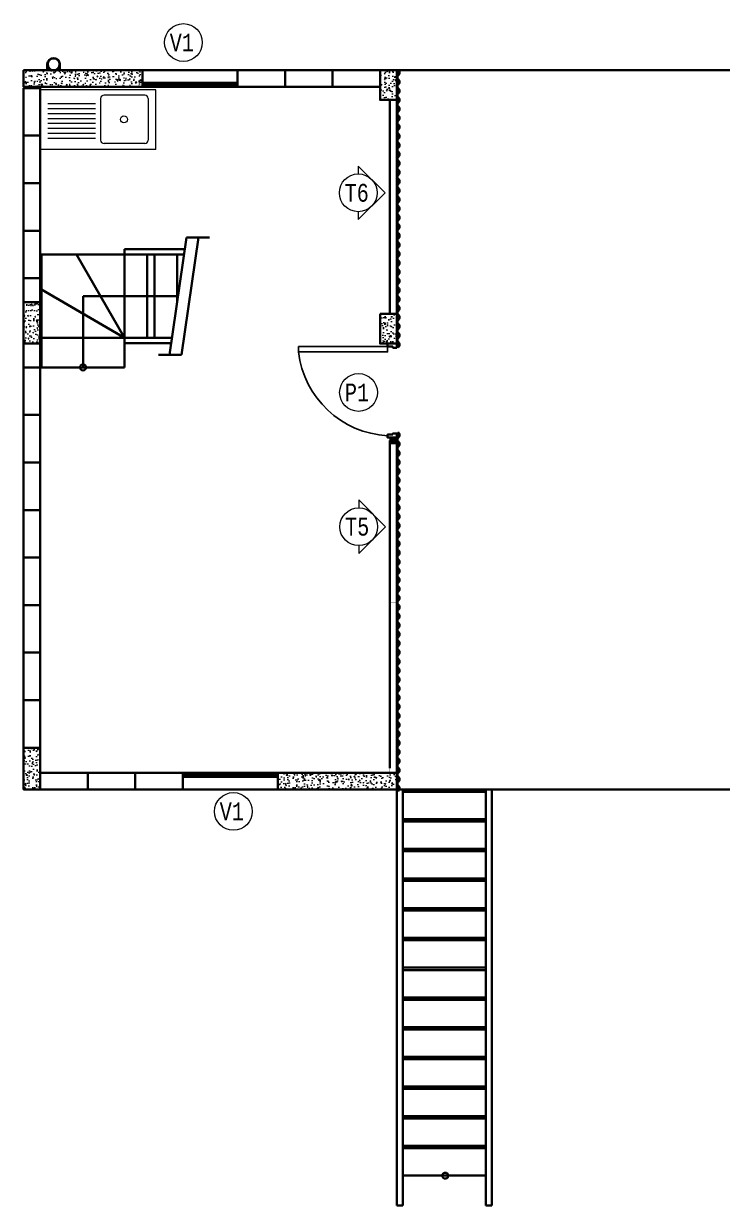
# Model space of a CAD drawing. Header units: metres. Extents: x -89 to 15, y -108 to -10.
# Drawn here: x -33.41 to -27.53, y -70.65 to -60.71 of the extents above; entities that cross this region are included whole.
import ezdxf

# ---------------------------------------------------------------- set-up
doc = ezdxf.new("R2010")
doc.units = ezdxf.units.M
doc.header["$LTSCALE"] = 5
doc.header["$MEASUREMENT"] = 0
for name, color, linetype, lineweight in [('A-ANNO-SYMB', 3, 'Continuous', 18), ('A-ANNO-TEXT', 3, 'Continuous', 18), ('A-DOOR-FULL', 4, 'Continuous', 25), ('A-FLOR-LEVL', 7, 'Continuous', 35), ('A-FLOR-PATT', 8, 'Continuous', 18), ('A-FURN', 8, 'Continuous', 18), ('A-GLAZ-FULL', 4, 'Continuous', 25), ('A-WALL-FULL', 7, 'Continuous', 35)]:
    doc.layers.add(name, color=color, linetype=linetype, lineweight=lineweight)
doc.styles.add('E-ROMANS', font='romans.shx', dxfattribs={"width": 0.8})
pattern_1 = [(50, (1e-13, 20), (0.091092334, -0.00796954), [0.009525, -0.104775]), (355, (1e-13, 20), (-0.01762141, 0.09552832), [0.00762, -0.08382]), (100.451, (0.00759, 19.99934), (0.07347125, 0.08755834), [0.008095, -0.089045]), (46.1842, (1e-13, 20.0254), (0.13553952, -0.02102116), [0.0142875, -0.1571625]), (96.6356, (0.0113, 20.02365), (0.11870212, 0.12371278), [0.0121425, -0.1335675]), (351.184, (1e-13, 20.0254), (0.1187023, 0.12371256), [0.01143, -0.12573]), (21, (0.0127, 20.01905), (0.07580744, -0.05113276), [0.009525, -0.104775]), (326, (0.0127, 20.01905), (0.03090101, 0.09209398), [0.00762, -0.08382]), (71.4514, (0.01902, 20.01479), (0.106708245, 0.04096143), [0.008095, -0.089045]), (37.5, (1e-13, 20), (0.001544302, 0.04227752), [0, -0.082804, 0, -0.08509, 0, -0.0841375]), (7.5, (1e-13, 20), (0.033409831, 0.050090287), [0, -0.048514, 0, -0.080899, 0, -0.0320675]), (327.5, (-0.02832, 20), (0.067795298, -0.002864372), [0, -0.03175, 0, -0.09906, 0, -0.131445]), (317.5, (-0.04102, 20), (0.07406459, 0.012713246), [0, -0.041275, 0, -0.065786, 0, -0.093345])]

msp = doc.modelspace()

# ---------------------------------------------------------------- hatches: boundary and pattern name
at = {"layer": 'A-FLOR-PATT'}
h = msp.add_hatch(dxfattribs=at)
h.set_pattern_fill('AR-CONC', color=256, scale=0.0005, style=0)
h.set_pattern_definition(pattern_1)
h.paths.add_polyline_path([(-33.4146, -61.1009), (-33.4146, -61.2409), (-32.4146, -61.2409), (-32.4146, -61.1052, 0.366815), (-32.446, -61.1109), (-32.4498, -61.1077, -0.089578), (-32.4418, -61.1009)])
h = msp.add_hatch(dxfattribs=at)
h.set_pattern_fill('AR-CONC', color=256, scale=0.0005, style=0)
h.set_pattern_definition([(50, (-0.005, 20), (0.091092334, -0.00796954), [0.009525, -0.104775]), (355, (-0.005, 20), (-0.01762141, 0.09552832), [0.00762, -0.08382]), (100.451, (0.00259, 19.99934), (0.07347125, 0.08755834), [0.008095, -0.089045]), (46.1842, (-0.005, 20.0254), (0.13553952, -0.02102116), [0.0142875, -0.1571625]), (96.6356, (0.0063, 20.02365), (0.11870212, 0.12371278), [0.0121425, -0.1335675]), (351.184, (-0.005, 20.0254), (0.1187023, 0.12371256), [0.01143, -0.12573]), (21, (0.0077, 20.01905), (0.07580744, -0.05113276), [0.009525, -0.104775]), (326, (0.0077, 20.01905), (0.03090101, 0.09209398), [0.00762, -0.08382]), (71.4514, (0.01402, 20.01479), (0.106708245, 0.04096143), [0.008095, -0.089045]), (37.5, (-0.005, 20), (0.001544302, 0.04227752), [0, -0.082804, 0, -0.08509, 0, -0.0841375]), (7.5, (-0.005, 20), (0.033409831, 0.050090287), [0, -0.048514, 0, -0.080899, 0, -0.0320675]), (327.5, (-0.03332, 20), (0.067795298, -0.002864372), [0, -0.03175, 0, -0.09906, 0, -0.131445]), (317.5, (-0.04602, 20), (0.07406459, 0.012713246), [0, -0.041275, 0, -0.065786, 0, -0.093345])])
h.paths.add_polyline_path([(-30.2746, -61.1009), (-30.4146, -61.1009), (-30.4146, -61.3509), (-30.2746, -61.3509)])
for points in [[(-32.4151, -61.2047), (-32.4151, -61.2309), (-32.3985, -61.2309), (-32.3985, -61.2284), (-32.4126, -61.2284), (-32.4126, -61.2072), (-32.3985, -61.2072), (-32.3985, -61.2047)], [(-32.4151, -61.2047), (-32.4151, -61.2309), (-32.3985, -61.2309), (-32.3985, -61.2284), (-32.4126, -61.2284), (-32.4126, -61.2072), (-32.3985, -61.2072), (-32.3985, -61.2047)], [(-32.4151, -61.2047), (-32.4151, -61.2309), (-32.3985, -61.2309), (-32.3985, -61.2284), (-32.4126, -61.2284), (-32.4126, -61.2072), (-32.3985, -61.2072), (-32.3985, -61.2047)], [(-32.3985, -61.2072), (-32.3985, -61.2047), (-32.4151, -61.2047), (-32.4151, -61.2309), (-32.3985, -61.2309), (-32.3985, -61.2284), (-32.4126, -61.2284), (-32.4126, -61.2072)], [(-31.6146, -61.2047), (-31.6146, -61.2309), (-31.6313, -61.2309), (-31.6313, -61.2284), (-31.6171, -61.2284), (-31.6171, -61.2072), (-31.6313, -61.2072), (-31.6313, -61.2047)], [(-31.6146, -61.2047), (-31.6146, -61.2309), (-31.6313, -61.2309), (-31.6313, -61.2284), (-31.6171, -61.2284), (-31.6171, -61.2072), (-31.6313, -61.2072), (-31.6313, -61.2047)], [(-31.6146, -61.2047), (-31.6146, -61.2309), (-31.6313, -61.2309), (-31.6313, -61.2284), (-31.6171, -61.2284), (-31.6171, -61.2072), (-31.6313, -61.2072), (-31.6313, -61.2047)], [(-31.6312, -61.2072), (-31.6312, -61.2047), (-31.6146, -61.2047), (-31.6146, -61.2309), (-31.6312, -61.2309), (-31.6312, -61.2284), (-31.6171, -61.2284), (-31.6171, -61.2072)], [(-32.0579, -67.0447), (-32.0579, -67.0472), (-32.0746, -67.0472), (-32.0746, -67.0209), (-32.0579, -67.0209), (-32.0579, -67.0234), (-32.0721, -67.0234), (-32.0721, -67.0447)], [(-31.2897, -67.0447), (-31.2897, -67.0472), (-31.273, -67.0472), (-31.273, -67.0209), (-31.2897, -67.0209), (-31.2897, -67.0234), (-31.2755, -67.0234), (-31.2755, -67.0447)]]:
    msp.add_hatch(color=256, dxfattribs=at).paths.add_polyline_path(points)
h = msp.add_hatch(dxfattribs=at)
h.set_pattern_fill('AR-CONC', color=256, scale=0.0005, style=0)
h.set_pattern_definition(pattern_1)
h.paths.add_polyline_path([(-33.2746, -63.0509), (-33.4146, -63.0509), (-33.4146, -63.4009), (-33.2746, -63.4009)])
h = msp.add_hatch(dxfattribs=at)
h.set_pattern_fill('AR-CONC', color=256, scale=0.0005, style=0)
h.set_pattern_definition([(50, (-0.005, 20), (0.091092334, -0.00796954), [0.009525, -0.104775]), (355, (-0.005, 20), (-0.01762141, 0.09552832), [0.00762, -0.08382]), (100.451, (0.00259, 19.99934), (0.07347125, 0.08755834), [0.008095, -0.089045]), (46.1842, (-0.005, 20.0254), (0.13553952, -0.02102116), [0.0142875, -0.1571625]), (96.6356, (0.0063, 20.02365), (0.11870212, 0.12371278), [0.0121425, -0.1335675]), (351.184, (-0.005, 20.0254), (0.1187023, 0.12371256), [0.01143, -0.12573]), (21, (0.0077, 20.01905), (0.07580744, -0.05113276), [0.009525, -0.104775]), (326, (0.0077, 20.01905), (0.03090101, 0.09209398), [0.00762, -0.08382]), (71.4514, (0.01402, 20.01479), (0.106708245, 0.04096143), [0.008095, -0.089045]), (37.5, (-0.005, 20), (0.001544302, 0.04227752), [0, -0.082804, 0, -0.08509, 0, -0.0841375]), (7.5, (-0.005, 20), (0.033409831, 0.050090287), [0, -0.048514, 0, -0.080899, 0, -0.0320675]), (327.5, (-0.03332, 20), (0.067795298, -0.002864372), [0, -0.03175, 0, -0.09906, 0, -0.131445]), (317.5, (-0.04602, 20), (0.07406459, 0.012713246), [0, -0.041275, 0, -0.065786, 0, -0.093345])])
h.paths.add_polyline_path([(-30.2746, -63.1509), (-30.4146, -63.1509), (-30.4146, -63.4009), (-30.2746, -63.4009)])
h = msp.add_hatch(dxfattribs=at)
h.set_pattern_fill('AR-CONC', color=256, scale=0.0005, style=0)
h.set_pattern_definition(pattern_1)
h.paths.add_polyline_path([(-33.4146, -67.1509), (-33.2746, -67.1509), (-33.2746, -66.8009), (-33.4146, -66.8009)])
h = msp.add_hatch(dxfattribs=at)
h.set_pattern_fill('AR-CONC', color=256, scale=0.0005, style=0)
h.set_pattern_definition([(50, (2.19, 20), (0.091092334, -0.00796954), [0.009525, -0.104775]), (355, (2.19, 20), (-0.01762141, 0.09552832), [0.00762, -0.08382]), (100.451, (2.19759, 19.99934), (0.07347125, 0.08755834), [0.008095, -0.089045]), (46.1842, (2.19, 20.0254), (0.13553952, -0.02102116), [0.0142875, -0.1571625]), (96.6356, (2.2013, 20.02365), (0.11870212, 0.12371278), [0.0121425, -0.1335675]), (351.184, (2.19, 20.0254), (0.1187023, 0.12371256), [0.01143, -0.12573]), (21, (2.2027, 20.01905), (0.07580744, -0.05113276), [0.009525, -0.104775]), (326, (2.2027, 20.01905), (0.03090101, 0.09209398), [0.00762, -0.08382]), (71.4514, (2.20902, 20.01479), (0.106708245, 0.04096143), [0.008095, -0.089045]), (37.5, (2.19, 20), (0.001544302, 0.04227752), [0, -0.082804, 0, -0.08509, 0, -0.0841375]), (7.5, (2.19, 20), (0.033409831, 0.050090287), [0, -0.048514, 0, -0.080899, 0, -0.0320675]), (327.5, (2.16168, 20), (0.067795298, -0.002864372), [0, -0.03175, 0, -0.09906, 0, -0.131445]), (317.5, (2.14898, 20), (0.07406459, 0.012713246), [0, -0.041275, 0, -0.065786, 0, -0.093345])])
h.paths.add_polyline_path([(-31.2746, -67.0109), (-31.2746, -67.1509), (-30.2746, -67.1509), (-30.2746, -67.0109)])

# ---------------------------------------------------------------- linework, layer by layer
at = {"layer": 'A-ANNO-SYMB'}
for p, q in [((-30.5982, -61.9074), (-30.5982, -61.9732)), ((-30.5982, -61.9074), (-30.3735, -62.1321)), ((-30.5982, -62.3567), (-30.3735, -62.1321)), ((-30.5982, -62.2909), (-30.5982, -62.3567)), ((-30.5947, -64.7165), (-30.5947, -64.7823)), ((-30.5947, -64.7165), (-30.37, -64.9411)), ((-30.5947, -65.1658), (-30.37, -64.9411)), ((-30.5947, -65.1), (-30.5947, -65.1658))]:
    msp.add_line(p, q, dxfattribs=at)
for centre in [(-32.07, -60.8676), (-30.5982, -62.1321), (-30.5962, -63.8119), (-30.5947, -64.9411), (-31.6496, -67.3365)]:
    msp.add_circle(centre, 0.1589, dxfattribs=at)
at = {"layer": 'A-DOOR-FULL'}
msp.add_lwpolyline([(-31.1016, -63.4259), (-30.3516, -63.4259), (-30.3516, -63.4709), (-31.1016, -63.4709)], close=True, dxfattribs=at)
msp.add_arc((-30.3085, -63.3786), 0.7984, 186.63627, 266.90667, dxfattribs=at)
at = {"layer": 'A-FLOR-LEVL'}
for p, q in [((-33.2646, -62.6959), (-33.2646, -62.6509)), ((-32.9687, -62.6509), (-33.2646, -62.6509)), ((-33.2646, -62.9468), (-33.2646, -62.6509)), ((-32.5646, -62.6509), (-32.9687, -62.6509)), ((-32.5646, -63.3509), (-32.9687, -62.6509)), ((-32.5646, -63.3509), (-32.5646, -62.6509)), ((-32.3746, -63.3509), (-32.3746, -62.6509)), ((-32.3138, -63.3509), (-32.3138, -62.6509)), ((-32.1238, -63.0584), (-32.1238, -62.6509)), ((-32.5646, -63.3509), (-33.2646, -62.9468)), ((-33.2646, -63.3509), (-33.2646, -62.9468)), ((-32.9146, -63.0009), (-32.1154, -63.0009)), ((-32.9146, -63.0009), (-32.9146, -63.6009)), ((-32.5646, -63.3509), (-33.2646, -63.3509)), ((-30.2746, -70.6509), (-30.2746, -67.1509)), ((-29.4646, -67.1509), (-30.2646, -67.1509)), ((-29.4146, -67.1509), (-30.2646, -67.1509)), ((-30.2246, -70.6509), (-30.2246, -67.1509)), ((-30.2246, -67.1709), (-29.5246, -67.1709)), ((-29.5246, -70.6509), (-29.5246, -67.1509)), ((-29.4746, -70.6509), (-29.4746, -67.1509)), ((-29.5246, -67.4009), (-30.2246, -67.4009)), ((-29.5246, -67.4209), (-30.2246, -67.4209)), ((-29.5246, -67.6509), (-30.2246, -67.6509)), ((-29.5246, -67.6709), (-30.2246, -67.6709)), ((-29.5246, -67.9009), (-30.2246, -67.9009)), ((-29.5246, -67.9209), (-30.2246, -67.9209)), ((-29.5246, -68.1509), (-30.2246, -68.1509)), ((-29.5246, -68.1709), (-30.2246, -68.1709)), ((-29.5246, -68.4009), (-30.2246, -68.4009)), ((-29.5246, -68.4209), (-30.2246, -68.4209)), ((-29.5246, -68.6509), (-30.2246, -68.6509)), ((-29.5246, -68.6709), (-30.2246, -68.6709)), ((-29.5246, -68.9009), (-30.2246, -68.9009)), ((-29.5246, -68.9209), (-30.2246, -68.9209)), ((-29.5246, -69.1509), (-30.2246, -69.1509)), ((-29.5246, -69.1709), (-30.2246, -69.1709)), ((-29.5246, -69.4009), (-30.2246, -69.4009)), ((-29.5246, -69.4209), (-30.2246, -69.4209)), ((-29.5246, -69.6509), (-30.2246, -69.6509)), ((-29.5246, -69.6709), (-30.2246, -69.6709)), ((-29.5246, -69.9009), (-30.2246, -69.9009)), ((-29.5246, -69.9209), (-30.2246, -69.9209)), ((-29.5246, -69.9209), (-30.2246, -69.9209)), ((-29.5246, -70.1509), (-30.2246, -70.1509)), ((-29.5246, -70.1709), (-30.2246, -70.1709)), ((-29.5246, -70.4009), (-30.2246, -70.4009)), ((-30.2246, -70.6509), (-30.2746, -70.6509)), ((-29.4746, -70.6509), (-29.5246, -70.6509))]:
    msp.add_line(p, q, dxfattribs=at)
for centre in [(-32.9146, -63.6009), (-29.8665, -70.4009)]:
    msp.add_circle(centre, 0.025, dxfattribs=at)
at = {"layer": 'A-FURN'}
for p, q in [((-32.3028, -61.267), (-33.2746, -61.267)), ((-32.7669, -61.3397), (-32.7669, -61.6888)), ((-32.3028, -61.767), (-32.3028, -61.267)), ((-32.8088, -61.3828), (-33.2123, -61.3828)), ((-32.8088, -61.4246), (-33.2123, -61.4246)), ((-32.8088, -61.4665), (-33.2123, -61.4665)), ((-32.8088, -61.5084), (-33.2123, -61.5084)), ((-32.8088, -61.5503), (-33.2123, -61.5503)), ((-32.8088, -61.5922), (-33.2123, -61.5922)), ((-32.8088, -61.6341), (-33.2123, -61.6341)), ((-32.8088, -61.676), (-33.2123, -61.676))]:
    msp.add_line(p, q, dxfattribs=at)
for points in [[(-32.396, -61.3106), (-32.7378, -61.3106)], [(-32.3669, -61.3397), (-32.3669, -61.6888)], [(-32.396, -61.7179), (-32.7378, -61.7179)], [(-32.3028, -61.767), (-33.2746, -61.767)]]:
    msp.add_lwpolyline(points, dxfattribs=at)
msp.add_circle((-32.5705, -61.5142), 0.0291, dxfattribs=at)
for centre, start, end in [((-32.7378, -61.3397), 90, 180), ((-32.396, -61.3397), 360, 90), ((-32.7378, -61.6888), 180, 270), ((-32.396, -61.6888), 270, 360)]:
    msp.add_arc(centre, 0.0291, start, end, dxfattribs=at)
at = {"layer": 'A-GLAZ-FULL'}
for p, q in [((-32.4151, -61.2047), (-31.6146, -61.2047)), ((-32.3985, -61.2047), (-32.4151, -61.2047)), ((-32.4151, -61.2309), (-31.6232, -61.2309)), ((-32.4126, -61.2284), (-32.4126, -61.2072)), ((-32.3985, -61.2284), (-32.4126, -61.2284)), ((-32.4085, -61.2111), (-32.3793, -61.2111)), ((-32.4085, -61.2244), (-32.4085, -61.2111)), ((-32.4085, -61.2244), (-32.3793, -61.2244)), ((-32.3985, -61.2072), (-32.3985, -61.2047)), ((-32.3985, -61.2309), (-32.3985, -61.2284)), ((-32.3893, -61.2203), (-32.3893, -61.2153)), ((-32.3893, -61.2153), (-31.6405, -61.2153)), ((-32.3893, -61.2203), (-31.6405, -61.2203)), ((-32.3793, -61.2153), (-32.3793, -61.2111)), ((-32.3793, -61.2244), (-32.3793, -61.2203)), ((-31.6505, -61.2153), (-31.6505, -61.2111)), ((-31.6213, -61.2111), (-31.6505, -61.2111)), ((-31.6505, -61.2244), (-31.6505, -61.2203)), ((-31.6213, -61.2244), (-31.6505, -61.2244)), ((-31.6405, -61.2153), (-31.6405, -61.2203)), ((-31.6232, -61.2072), (-31.6232, -61.2047)), ((-31.6232, -61.2309), (-31.6232, -61.2284)), ((-31.6232, -61.2284), (-31.6171, -61.2284)), ((-31.6213, -61.2244), (-31.6213, -61.2111)), ((-31.6171, -61.2072), (-31.6171, -61.2284)), ((-31.6146, -61.2047), (-31.6146, -61.2309)), ((-31.273, -67.0209), (-32.0746, -67.0209)), ((-32.0746, -67.0472), (-32.0746, -67.0209)), ((-31.273, -67.0472), (-32.0746, -67.0472)), ((-32.0721, -67.0447), (-32.0721, -67.0234)), ((-32.0659, -67.0234), (-32.0721, -67.0234)), ((-32.0679, -67.0274), (-32.0387, -67.0274)), ((-32.0679, -67.0274), (-32.0679, -67.0407)), ((-32.0679, -67.0407), (-32.0387, -67.0407)), ((-32.0659, -67.0209), (-32.0659, -67.0234)), ((-32.0659, -67.0447), (-32.0659, -67.0472)), ((-31.2989, -67.0315), (-32.0487, -67.0315)), ((-32.0487, -67.0365), (-32.0487, -67.0315)), ((-31.2989, -67.0365), (-32.0487, -67.0365)), ((-32.0387, -67.0274), (-32.0387, -67.0315)), ((-32.0387, -67.0365), (-32.0387, -67.0407)), ((-31.2797, -67.0274), (-31.3089, -67.0274)), ((-31.3089, -67.0274), (-31.3089, -67.0315)), ((-31.3089, -67.0365), (-31.3089, -67.0407)), ((-31.2797, -67.0407), (-31.3089, -67.0407)), ((-31.2989, -67.0315), (-31.2989, -67.0365)), ((-31.2897, -67.0209), (-31.2897, -67.0234)), ((-31.2897, -67.0234), (-31.2755, -67.0234)), ((-31.2897, -67.0447), (-31.2897, -67.0472)), ((-31.2897, -67.0472), (-31.273, -67.0472)), ((-31.2797, -67.0274), (-31.2797, -67.0407)), ((-31.2755, -67.0234), (-31.2755, -67.0447))]:
    msp.add_line(p, q, dxfattribs=at)
at = {"layer": 'A-WALL-FULL'}
for p, q in [((-33.2152, -61.0509), (-33.2152, -61.1009)), ((-33.2122, -61.0509), (-33.2122, -61.1009)), ((-33.1122, -61.0509), (-33.1122, -61.1009)), ((-33.1092, -61.0509), (-33.1092, -61.1009)), ((-31.6146, -61.1009), (-32.4146, -61.1009)), ((-31.2146, -61.1009), (-31.6146, -61.1009)), ((-31.6146, -61.1009), (-31.6146, -61.2409)), ((-31.2146, -61.2409), (-31.2146, -61.1009)), ((-30.8146, -61.1009), (-31.2146, -61.1009)), ((-31.2146, -61.1009), (-31.2146, -61.2409)), ((-30.4146, -61.1009), (-30.8146, -61.1009)), ((-30.8146, -61.1009), (-30.8146, -61.2409)), ((-30.8146, -61.2409), (-30.8146, -61.1009)), ((-30.4146, -61.2409), (-30.4146, -61.1009)), ((-27.4146, -61.1009), (-30.2746, -61.1009)), ((-30.2655, -61.1035), (-30.2623, -61.0996)), ((-32.4146, -61.2409), (-31.6146, -61.2409)), ((-31.6146, -61.2409), (-31.2146, -61.2409)), ((-31.2146, -61.2409), (-30.8146, -61.2409)), ((-30.8146, -61.2409), (-30.4146, -61.2409)), ((-33.4146, -61.2509), (-33.2746, -61.2509)), ((-33.4146, -61.6509), (-33.4146, -61.2509)), ((-33.4146, -61.2509), (-33.2746, -61.2509)), ((-33.4146, -61.6509), (-33.4146, -61.2509)), ((-33.2746, -61.2509), (-33.2746, -61.6509)), ((-33.2746, -61.2509), (-33.2746, -61.6509)), ((-30.3335, -63.1509), (-30.3335, -61.3509)), ((-30.2745, -63.1509), (-30.2745, -61.3509)), ((-33.4146, -61.6509), (-33.2746, -61.6509)), ((-33.4146, -62.0509), (-33.4146, -61.6509)), ((-33.2746, -61.6509), (-33.4146, -61.6509)), ((-33.4146, -61.6509), (-33.2746, -61.6509)), ((-33.4146, -62.0509), (-33.4146, -61.6509)), ((-33.2746, -61.6509), (-33.4146, -61.6509)), ((-33.2746, -61.6509), (-33.2746, -62.0509)), ((-33.2746, -61.6509), (-33.2746, -62.0509)), ((-30.2655, -61.7893), (-30.2623, -61.7854)), ((-33.4146, -62.0509), (-33.2746, -62.0509)), ((-33.4146, -62.4509), (-33.4146, -62.0509)), ((-33.2746, -62.0509), (-33.4146, -62.0509)), ((-33.4146, -62.0509), (-33.2746, -62.0509)), ((-33.4146, -62.4509), (-33.4146, -62.0509)), ((-33.2746, -62.0509), (-33.4146, -62.0509)), ((-33.2746, -62.0509), (-33.2746, -62.4509)), ((-33.2746, -62.0509), (-33.2746, -62.4509)), ((-30.2655, -62.2084), (-30.2623, -62.2122)), ((-30.2655, -62.3225), (-30.2623, -62.3187)), ((-33.4146, -62.4509), (-33.2746, -62.4509)), ((-33.4146, -62.8509), (-33.4146, -62.4509)), ((-33.2746, -62.4509), (-33.4146, -62.4509)), ((-33.4146, -62.4509), (-33.2746, -62.4509)), ((-33.4146, -62.8509), (-33.4146, -62.4509)), ((-33.2746, -62.4509), (-33.4146, -62.4509)), ((-33.2746, -62.4509), (-33.2746, -62.8509)), ((-33.2746, -62.4509), (-33.2746, -62.8509)), ((-32.0574, -62.6059), (-32.5646, -62.6059)), ((-32.5646, -62.6509), (-32.5646, -62.6059)), ((-32.064, -62.6509), (-32.5646, -62.6509)), ((-33.2746, -62.8509), (-33.4146, -62.8509)), ((-33.4146, -62.8509), (-33.2746, -62.8509)), ((-33.4146, -63.0509), (-33.4146, -62.8509)), ((-33.2746, -62.8509), (-33.4146, -62.8509)), ((-33.2746, -62.8509), (-33.2746, -63.0509)), ((-30.2655, -62.8942), (-30.2623, -62.898)), ((-33.2746, -63.0509), (-33.4146, -63.0509)), ((-33.4146, -63.4009), (-33.2746, -63.4009)), ((-33.4146, -63.6009), (-33.4146, -63.4009)), ((-33.2746, -63.4009), (-33.2746, -63.6009)), ((-33.2646, -63.3509), (-33.2646, -63.6009)), ((-32.5646, -63.3509), (-32.1667, -63.3509)), ((-32.5646, -63.3509), (-32.5646, -63.3959)), ((-32.5646, -63.3509), (-32.5646, -63.3959)), ((-32.1733, -63.3959), (-32.5646, -63.3959)), ((-32.5646, -63.3959), (-32.5646, -63.6009)), ((-30.2655, -63.4274), (-30.2623, -63.4313)), ((-33.4146, -63.6009), (-33.2746, -63.6009)), ((-33.4146, -64.0009), (-33.4146, -63.6009)), ((-33.2746, -63.6009), (-33.4146, -63.6009)), ((-33.2746, -63.6009), (-33.2746, -64.0009)), ((-32.5646, -63.6009), (-33.2646, -63.6009)), ((-33.2746, -64.0009), (-33.4146, -64.0009)), ((-33.4146, -64.0009), (-33.2746, -64.0009)), ((-33.4146, -64.4009), (-33.4146, -64.0009)), ((-33.2746, -64.0009), (-33.2746, -64.4009)), ((-30.333, -64.2149), (-30.3326, -66.9717)), ((-30.3267, -64.194), (-30.2817, -64.2379)), ((-30.3267, -64.239), (-30.2817, -64.194)), ((-30.2746, -67.0109), (-30.2751, -64.2149)), ((-30.2655, -64.1513), (-30.2623, -64.1475)), ((-33.2746, -64.4009), (-33.4146, -64.4009)), ((-33.4146, -64.4009), (-33.2746, -64.4009)), ((-33.4146, -64.8009), (-33.4146, -64.4009)), ((-33.2746, -64.4009), (-33.2746, -64.8009)), ((-33.2746, -64.8009), (-33.4146, -64.8009)), ((-33.4146, -64.8009), (-33.2746, -64.8009)), ((-33.4146, -65.2009), (-33.4146, -64.8009)), ((-33.2746, -64.8009), (-33.2746, -65.2009)), ((-33.2746, -65.2009), (-33.4146, -65.2009)), ((-33.4146, -65.2009), (-33.2746, -65.2009)), ((-33.4146, -65.6009), (-33.4146, -65.2009)), ((-33.2746, -65.2009), (-33.2746, -65.6009)), ((-30.2655, -65.2181), (-30.2623, -65.2143)), ((-30.2655, -65.2562), (-30.2623, -65.2601)), ((-33.2746, -65.6009), (-33.4146, -65.6009)), ((-33.4146, -65.6009), (-33.2746, -65.6009)), ((-33.4146, -66.0009), (-33.4146, -65.6009)), ((-33.2746, -65.6009), (-33.2746, -66.0009)), ((-33.2746, -66.0009), (-33.4146, -66.0009)), ((-33.4146, -66.0009), (-33.2746, -66.0009)), ((-33.4146, -66.4009), (-33.4146, -66.0009)), ((-33.2746, -66.0009), (-33.2746, -66.4009)), ((-30.2655, -66.0563), (-30.2623, -66.0525)), ((-33.2746, -66.4009), (-33.4146, -66.4009)), ((-33.4146, -66.4009), (-33.2746, -66.4009)), ((-33.4146, -66.8009), (-33.4146, -66.4009)), ((-33.2746, -66.4009), (-33.2746, -66.8009)), ((-30.2655, -66.323), (-30.2623, -66.3269)), ((-33.2746, -66.8009), (-33.4146, -66.8009)), ((-32.8746, -67.0109), (-33.2746, -67.0109)), ((-33.2746, -67.0109), (-33.2746, -67.1509)), ((-32.8746, -67.1509), (-32.8746, -67.0109)), ((-32.4746, -67.0109), (-32.8746, -67.0109)), ((-32.8746, -67.0109), (-32.8746, -67.1509)), ((-32.0746, -67.0109), (-32.4746, -67.0109)), ((-32.4746, -67.0109), (-32.4746, -67.1509)), ((-32.4746, -67.1509), (-32.4746, -67.0109)), ((-32.0746, -67.0109), (-31.2746, -67.0109)), ((-32.0746, -67.1509), (-32.0746, -67.0109)), ((-33.2746, -67.1509), (-32.8746, -67.1509)), ((-32.8746, -67.1509), (-32.4746, -67.1509)), ((-32.4746, -67.1509), (-32.0746, -67.1509)), ((-31.2746, -67.1509), (-32.0746, -67.1509)), ((-30.2746, -67.1509), (-27.2646, -67.1509)), ((-30.2655, -67.1612), (-30.2623, -67.1651))]:
    msp.add_line(p, q, dxfattribs=at)
for points in [[(-33.4146, -61.1009), (-32.4146, -61.1009), (-32.4146, -61.2409), (-33.4146, -61.2409)], [(-30.4146, -61.1009), (-30.2746, -61.1009), (-30.2746, -61.3509), (-30.4146, -61.3509)], [(-33.4146, -63.0509), (-33.2746, -63.0509), (-33.2746, -63.4009), (-33.4146, -63.4009)], [(-30.4146, -63.1509), (-30.2746, -63.1509), (-30.2746, -63.4009), (-30.4146, -63.4009)], [(-30.2817, -64.194), (-30.3267, -64.194), (-30.3267, -64.239), (-30.2817, -64.239)], [(-33.4146, -66.8009), (-33.2746, -66.8009), (-33.2746, -67.1509), (-33.4146, -67.1509)], [(-31.2746, -67.0109), (-30.2746, -67.0109), (-30.2746, -67.1509), (-31.2746, -67.1509)]]:
    msp.add_lwpolyline(points, close=True, dxfattribs=at)
at = {"layer": 'A-WALL-FULL', "const_width": 0.001}
for points in [[(-30.2809, -61.3895), (-30.2749, -61.3895), (-30.2749, -61.3515), (-30.2809, -61.3515), (-30.2829, -61.3534), (-30.3139, -61.3534), (-30.325, -61.3534), (-30.3269, -61.3515), (-30.3329, -61.3515), (-30.3329, -61.3895), (-30.3269, -61.3895)], [(-30.2811, -63.1124), (-30.2751, -63.1124), (-30.2751, -63.1504), (-30.2811, -63.1504), (-30.283, -63.1484), (-30.3141, -63.1484), (-30.3251, -63.1484), (-30.3271, -63.1504), (-30.3331, -63.1504), (-30.3331, -63.1124), (-30.3271, -63.1124)], [(-30.2811, -64.2289), (-30.2751, -64.2289), (-30.2751, -64.1909), (-30.2811, -64.1909), (-30.283, -64.1929), (-30.3141, -64.1929), (-30.3251, -64.1929), (-30.3271, -64.1909), (-30.3331, -64.1909), (-30.3331, -64.2289), (-30.3271, -64.2289)], [(-30.2808, -65.6123), (-30.2748, -65.6123), (-30.2748, -65.5743), (-30.2808, -65.5743), (-30.2827, -65.5763), (-30.3138, -65.5763), (-30.3248, -65.5763), (-30.3268, -65.5743), (-30.3328, -65.5743), (-30.3328, -65.6123), (-30.3268, -65.6123)], [(-30.2811, -66.9717), (-30.2751, -66.9717), (-30.2751, -67.0097), (-30.2811, -67.0097), (-30.283, -67.0078), (-30.3141, -67.0078), (-30.3251, -67.0078), (-30.3271, -67.0097), (-30.3331, -67.0097), (-30.3331, -66.9717), (-30.3271, -66.9717)]]:
    msp.add_lwpolyline(points, dxfattribs=at)
at = {"layer": 'A-WALL-FULL'}
for points in [[(-32.043, -62.5072), (-32.1878, -63.4946)], [(-31.9417, -62.5072), (-32.0865, -63.4946)], [(-32.043, -62.5072), (-31.8507, -62.5072)], [(-30.3066, -63.4009), (-30.3066, -63.4009), (-30.3516, -63.4009), (-30.3516, -63.4259), (-30.3066, -63.4259)], [(-30.3066, -63.4259), (-30.3066, -63.4359), (-30.2746, -63.4359), (-30.2746, -63.4009), (-30.3066, -63.4009)], [(-32.0865, -63.4946), (-32.2788, -63.4946)], [(-30.3066, -64.1909), (-30.3066, -64.1909), (-30.3516, -64.1909), (-30.3516, -64.1659), (-30.3066, -64.1659)], [(-30.3066, -64.1659), (-30.3066, -64.1559), (-30.2746, -64.1559), (-30.2746, -64.1909), (-30.3066, -64.1909)]]:
    msp.add_lwpolyline(points, dxfattribs=at)
msp.add_circle((-33.1622, -61.0509), 0.05, dxfattribs=at)
for centre, radius, start, end in [((-33.1622, -61.0509), 0.053, 0, 180), ((-30.2498, -61.1606), 0.0247, 129.42406, 230.57594), ((-30.2811, -61.1225), 0.0247, 309.42406, 50.57594), ((-30.2811, -61.1225), 0.0297, 309.42406, 50.57594), ((-30.2498, -61.2368), 0.0247, 129.42406, 230.57594), ((-30.2498, -61.1606), 0.0197, 129.42406, 230.57594), ((-30.2498, -61.2368), 0.0197, 129.42406, 230.57594), ((-30.2811, -61.1987), 0.0247, 309.42406, 50.57594), ((-30.2811, -61.1987), 0.0297, 309.42406, 50.57594), ((-30.2498, -61.313), 0.0247, 129.42406, 230.57594), ((-30.2498, -61.313), 0.0197, 129.42406, 230.57594), ((-30.2811, -61.2749), 0.0247, 309.42406, 50.57594), ((-30.2811, -61.3511), 0.0247, 309.42406, 50.57594), ((-30.2811, -61.2749), 0.0297, 309.42406, 50.57594), ((-30.2811, -61.3511), 0.0297, 309.42406, 50.57594), ((-30.2498, -61.3892), 0.0247, 129.42406, 230.57594), ((-30.2498, -61.3892), 0.0197, 129.42406, 230.57594), ((-30.2811, -61.4273), 0.0247, 309.42406, 50.57594), ((-30.2811, -61.4273), 0.0297, 309.42406, 50.57594), ((-30.2498, -61.4654), 0.0247, 129.42406, 230.57594), ((-30.2498, -61.5416), 0.0247, 129.42406, 230.57594), ((-30.2498, -61.4654), 0.0197, 129.42406, 230.57594), ((-30.2498, -61.5416), 0.0197, 129.42406, 230.57594), ((-30.2811, -61.5035), 0.0247, 309.42406, 50.57594), ((-30.2811, -61.5035), 0.0297, 309.42406, 50.57594), ((-30.2498, -61.6178), 0.0247, 129.42406, 230.57594), ((-30.2498, -61.6178), 0.0197, 129.42406, 230.57594), ((-30.2811, -61.5797), 0.0247, 309.42406, 50.57594), ((-30.2811, -61.6559), 0.0247, 309.42406, 50.57594), ((-30.2811, -61.5797), 0.0297, 309.42406, 50.57594), ((-30.2811, -61.6559), 0.0297, 309.42406, 50.57594), ((-30.2498, -61.694), 0.0247, 129.42406, 230.57594), ((-30.2498, -61.694), 0.0197, 129.42406, 230.57594), ((-30.2811, -61.7321), 0.0247, 309.42406, 50.57594), ((-30.2811, -61.7321), 0.0297, 309.42406, 50.57594), ((-30.2498, -61.7702), 0.0247, 129.42406, 230.57594), ((-30.2498, -61.8464), 0.0247, 129.42406, 230.57594), ((-30.2498, -61.8464), 0.0247, 129.42406, 230.57594), ((-30.2498, -61.7702), 0.0197, 129.42406, 230.57594), ((-30.2498, -61.8464), 0.0197, 129.42406, 230.57594), ((-30.2498, -61.8464), 0.0197, 129.42406, 230.57594), ((-30.2811, -61.8083), 0.0247, 309.42406, 50.57594), ((-30.2811, -61.8083), 0.0247, 309.42406, 50.57594), ((-30.2811, -61.8083), 0.0297, 309.42406, 50.57594), ((-30.2811, -61.8083), 0.0297, 309.42406, 50.57594), ((-30.2498, -61.9226), 0.0247, 129.42406, 230.57594), ((-30.2498, -61.9226), 0.0247, 129.42406, 230.57594), ((-30.2498, -61.9226), 0.0197, 129.42406, 230.57594), ((-30.2498, -61.9226), 0.0197, 129.42406, 230.57594), ((-30.2811, -61.8845), 0.0247, 309.42406, 50.57594), ((-30.2811, -61.8845), 0.0247, 309.42406, 50.57594), ((-30.2811, -61.8845), 0.0297, 309.42406, 50.57594), ((-30.2811, -61.8845), 0.0297, 309.42406, 50.57594), ((-30.2811, -61.9607), 0.0297, 309.42406, 50.57594), ((-30.2811, -61.9607), 0.0297, 309.42406, 50.57594), ((-30.2498, -61.9988), 0.0247, 129.42406, 230.57594), ((-30.2498, -61.9988), 0.0247, 129.42406, 230.57594), ((-30.2498, -61.9988), 0.0197, 129.42406, 230.57594), ((-30.2498, -61.9988), 0.0197, 129.42406, 230.57594), ((-30.2811, -61.9607), 0.0247, 309.42406, 50.57594), ((-30.2811, -61.9607), 0.0247, 309.42406, 50.57594), ((-30.2811, -62.0369), 0.0247, 309.42406, 50.57594), ((-30.2811, -62.0369), 0.0247, 309.42406, 50.57594), ((-30.2811, -62.0369), 0.0297, 309.42406, 50.57594), ((-30.2811, -62.0369), 0.0297, 309.42406, 50.57594), ((-30.2498, -62.075), 0.0247, 129.42406, 230.57594), ((-30.2498, -62.075), 0.0247, 129.42406, 230.57594), ((-30.2498, -62.1512), 0.0247, 129.42406, 230.57594), ((-30.2498, -62.1512), 0.0247, 129.42406, 230.57594), ((-30.2498, -62.075), 0.0197, 129.42406, 230.57594), ((-30.2498, -62.075), 0.0197, 129.42406, 230.57594), ((-30.2498, -62.1512), 0.0197, 129.42406, 230.57594), ((-30.2498, -62.1512), 0.0197, 129.42406, 230.57594), ((-30.2811, -62.1131), 0.0247, 309.42406, 50.57594), ((-30.2811, -62.1131), 0.0247, 309.42406, 50.57594), ((-30.2811, -62.1131), 0.0297, 309.42406, 50.57594), ((-30.2811, -62.1131), 0.0297, 309.42406, 50.57594), ((-30.2498, -62.2274), 0.0247, 129.42406, 230.57594), ((-30.2498, -62.2274), 0.0197, 129.42406, 230.57594), ((-30.2811, -62.1893), 0.0247, 309.42406, 50.57594), ((-30.2811, -62.1893), 0.0247, 309.42406, 50.57594), ((-30.2811, -62.1893), 0.0297, 309.42406, 50.57594), ((-30.2811, -62.1893), 0.0297, 309.42406, 50.57594), ((-30.2498, -62.3036), 0.0247, 129.42406, 230.57594), ((-30.2498, -62.3036), 0.0197, 129.42406, 230.57594), ((-30.2811, -62.2655), 0.0247, 309.42406, 50.57594), ((-30.2811, -62.3416), 0.0247, 309.42406, 50.57594), ((-30.2811, -62.3417), 0.0247, 309.42406, 50.57594), ((-30.2811, -62.2655), 0.0297, 309.42406, 50.57594), ((-30.2811, -62.3416), 0.0297, 309.42406, 50.57594), ((-30.2811, -62.3417), 0.0297, 309.42406, 50.57594), ((-30.2498, -62.3797), 0.0247, 129.42406, 230.57594), ((-30.2498, -62.3798), 0.0247, 129.42406, 230.57594), ((-30.2498, -62.3797), 0.0197, 129.42406, 230.57594), ((-30.2498, -62.3798), 0.0197, 129.42406, 230.57594), ((-30.2811, -62.4178), 0.0247, 309.42406, 50.57594), ((-30.2811, -62.4179), 0.0247, 309.42406, 50.57594), ((-30.2811, -62.4178), 0.0297, 309.42406, 50.57594), ((-30.2811, -62.4179), 0.0297, 309.42406, 50.57594), ((-30.2498, -62.4559), 0.0247, 129.42406, 230.57594), ((-30.2498, -62.456), 0.0247, 129.42406, 230.57594), ((-30.2498, -62.5321), 0.0247, 129.42406, 230.57594), ((-30.2498, -62.5322), 0.0247, 129.42406, 230.57594), ((-30.2498, -62.4559), 0.0197, 129.42406, 230.57594), ((-30.2498, -62.456), 0.0197, 129.42406, 230.57594), ((-30.2498, -62.5321), 0.0197, 129.42406, 230.57594), ((-30.2498, -62.5322), 0.0197, 129.42406, 230.57594), ((-30.2811, -62.494), 0.0247, 309.42406, 50.57594), ((-30.2811, -62.4941), 0.0247, 309.42406, 50.57594), ((-30.2811, -62.494), 0.0297, 309.42406, 50.57594), ((-30.2811, -62.4941), 0.0297, 309.42406, 50.57594), ((-30.2498, -62.6083), 0.0247, 129.42406, 230.57594), ((-30.2498, -62.6084), 0.0247, 129.42406, 230.57594), ((-30.2498, -62.6083), 0.0197, 129.42406, 230.57594), ((-30.2498, -62.6084), 0.0197, 129.42406, 230.57594), ((-30.2811, -62.5702), 0.0247, 309.42406, 50.57594), ((-30.2811, -62.5703), 0.0247, 309.42406, 50.57594), ((-30.2811, -62.6464), 0.0247, 309.42406, 50.57594), ((-30.2811, -62.6465), 0.0247, 309.42406, 50.57594), ((-30.2811, -62.5702), 0.0297, 309.42406, 50.57594), ((-30.2811, -62.5703), 0.0297, 309.42406, 50.57594), ((-30.2811, -62.6464), 0.0297, 309.42406, 50.57594), ((-30.2811, -62.6465), 0.0297, 309.42406, 50.57594), ((-30.2498, -62.6845), 0.0247, 129.42406, 230.57594), ((-30.2498, -62.6846), 0.0247, 129.42406, 230.57594), ((-30.2498, -62.6845), 0.0197, 129.42406, 230.57594), ((-30.2498, -62.6846), 0.0197, 129.42406, 230.57594), ((-30.2811, -62.7226), 0.0247, 309.42406, 50.57594), ((-30.2811, -62.7227), 0.0247, 309.42406, 50.57594), ((-30.2811, -62.7226), 0.0297, 309.42406, 50.57594), ((-30.2811, -62.7227), 0.0297, 309.42406, 50.57594), ((-30.2498, -62.7607), 0.0247, 129.42406, 230.57594), ((-30.2498, -62.7608), 0.0247, 129.42406, 230.57594), ((-30.2498, -62.8369), 0.0247, 129.42406, 230.57594), ((-30.2498, -62.837), 0.0247, 129.42406, 230.57594), ((-30.2498, -62.7607), 0.0197, 129.42406, 230.57594), ((-30.2498, -62.7608), 0.0197, 129.42406, 230.57594), ((-30.2498, -62.8369), 0.0197, 129.42406, 230.57594), ((-30.2498, -62.837), 0.0197, 129.42406, 230.57594), ((-30.2811, -62.7988), 0.0247, 309.42406, 50.57594), ((-30.2811, -62.7989), 0.0247, 309.42406, 50.57594), ((-30.2811, -62.7988), 0.0297, 309.42406, 50.57594), ((-30.2811, -62.7989), 0.0297, 309.42406, 50.57594), ((-30.2498, -62.9131), 0.0247, 129.42406, 230.57594), ((-30.2498, -62.9131), 0.0197, 129.42406, 230.57594), ((-30.2811, -62.875), 0.0247, 309.42406, 50.57594), ((-30.2811, -62.8751), 0.0247, 309.42406, 50.57594), ((-30.2811, -62.9512), 0.0247, 309.42406, 50.57594), ((-30.2811, -62.875), 0.0297, 309.42406, 50.57594), ((-30.2811, -62.8751), 0.0297, 309.42406, 50.57594), ((-30.2811, -62.9512), 0.0297, 309.42406, 50.57594), ((-30.2498, -62.9893), 0.0247, 129.42406, 230.57594), ((-30.2498, -62.9893), 0.0197, 129.42406, 230.57594), ((-30.2811, -63.0274), 0.0247, 309.42406, 50.57594), ((-30.2811, -63.0274), 0.0297, 309.42406, 50.57594), ((-30.2498, -63.0655), 0.0247, 129.42406, 230.57594), ((-30.2498, -63.1417), 0.0247, 129.42406, 230.57594), ((-30.2498, -63.0655), 0.0197, 129.42406, 230.57594), ((-30.2498, -63.1417), 0.0197, 129.42406, 230.57594), ((-30.2811, -63.1036), 0.0247, 309.42406, 50.57594), ((-30.2811, -63.1036), 0.0297, 309.42406, 50.57594), ((-30.2498, -63.2179), 0.0247, 129.42406, 230.57594), ((-30.2498, -63.2179), 0.0197, 129.42406, 230.57594), ((-30.2811, -63.1798), 0.0247, 309.42406, 50.57594), ((-30.2811, -63.1798), 0.0297, 309.42406, 50.57594), ((-30.2498, -63.2941), 0.0247, 129.42406, 230.57594), ((-30.2498, -63.2941), 0.0197, 129.42406, 230.57594), ((-30.2811, -63.256), 0.0247, 309.42406, 50.57594), ((-30.2811, -63.3322), 0.0247, 309.42406, 50.57594), ((-30.2811, -63.256), 0.0297, 309.42406, 50.57594), ((-30.2811, -63.3322), 0.0297, 309.42406, 50.57594), ((-30.2498, -63.3703), 0.0247, 129.42406, 230.57594), ((-30.2498, -63.3703), 0.0197, 129.42406, 230.57594), ((-30.2811, -63.4084), 0.0247, 309.42406, 50.57594), ((-30.2811, -63.4084), 0.0297, 309.42406, 50.57594), ((-30.2498, -64.2085), 0.0247, 129.42406, 230.57594), ((-30.2498, -64.2085), 0.0197, 129.42406, 230.57594), ((-30.2811, -64.1704), 0.0247, 309.42406, 50.57594), ((-30.2811, -64.1704), 0.0297, 309.42406, 50.57594), ((-30.2811, -64.2466), 0.0297, 309.42406, 50.57594), ((-30.2498, -64.2847), 0.0247, 129.42406, 230.57594), ((-30.2498, -64.2847), 0.0197, 129.42406, 230.57594), ((-30.2811, -64.2466), 0.0247, 309.42406, 50.57594), ((-30.2811, -64.3228), 0.0247, 309.42406, 50.57594), ((-30.2811, -64.3228), 0.0297, 309.42406, 50.57594), ((-30.2498, -64.3609), 0.0247, 129.42406, 230.57594), ((-30.2498, -64.4371), 0.0247, 129.42406, 230.57594), ((-30.2498, -64.3609), 0.0197, 129.42406, 230.57594), ((-30.2498, -64.4371), 0.0197, 129.42406, 230.57594), ((-30.2811, -64.399), 0.0247, 309.42406, 50.57594), ((-30.2811, -64.399), 0.0297, 309.42406, 50.57594), ((-30.2498, -64.5133), 0.0247, 129.42406, 230.57594), ((-30.2498, -64.5133), 0.0197, 129.42406, 230.57594), ((-30.2811, -64.4752), 0.0247, 309.42406, 50.57594), ((-30.2811, -64.4752), 0.0297, 309.42406, 50.57594), ((-30.2498, -64.5895), 0.0247, 129.42406, 230.57594), ((-30.2498, -64.5895), 0.0197, 129.42406, 230.57594), ((-30.2811, -64.5514), 0.0247, 309.42406, 50.57594), ((-30.2811, -64.6276), 0.0247, 309.42406, 50.57594), ((-30.2811, -64.5514), 0.0297, 309.42406, 50.57594), ((-30.2811, -64.6276), 0.0297, 309.42406, 50.57594), ((-30.2498, -64.6657), 0.0247, 129.42406, 230.57594), ((-30.2498, -64.7419), 0.0247, 129.42406, 230.57594), ((-30.2498, -64.6657), 0.0197, 129.42406, 230.57594), ((-30.2811, -64.7038), 0.0247, 309.42406, 50.57594), ((-30.2811, -64.7038), 0.0297, 309.42406, 50.57594), ((-30.2498, -64.8181), 0.0247, 129.42406, 230.57594), ((-30.2498, -64.7419), 0.0197, 129.42406, 230.57594), ((-30.2498, -64.8181), 0.0197, 129.42406, 230.57594), ((-30.2811, -64.78), 0.0247, 309.42406, 50.57594), ((-30.2811, -64.78), 0.0297, 309.42406, 50.57594), ((-30.2498, -64.8943), 0.0247, 129.42406, 230.57594), ((-30.2498, -64.8943), 0.0197, 129.42406, 230.57594), ((-30.2811, -64.8562), 0.0247, 309.42406, 50.57594), ((-30.2811, -64.9324), 0.0247, 309.42406, 50.57594), ((-30.2811, -64.8562), 0.0297, 309.42406, 50.57594), ((-30.2811, -64.9324), 0.0297, 309.42406, 50.57594), ((-30.2498, -64.9705), 0.0247, 129.42406, 230.57594), ((-30.2498, -64.9705), 0.0197, 129.42406, 230.57594), ((-30.2811, -65.0086), 0.0247, 309.42406, 50.57594), ((-30.2811, -65.0086), 0.0297, 309.42406, 50.57594), ((-30.2498, -65.0467), 0.0247, 129.42406, 230.57594), ((-30.2498, -65.1229), 0.0247, 129.42406, 230.57594), ((-30.2498, -65.0467), 0.0197, 129.42406, 230.57594), ((-30.2498, -65.1229), 0.0197, 129.42406, 230.57594), ((-30.2811, -65.0848), 0.0247, 309.42406, 50.57594), ((-30.2811, -65.0848), 0.0297, 309.42406, 50.57594), ((-30.2498, -65.1991), 0.0247, 129.42406, 230.57594), ((-30.2498, -65.1991), 0.0197, 129.42406, 230.57594), ((-30.2811, -65.161), 0.0247, 309.42406, 50.57594), ((-30.2811, -65.2372), 0.0247, 309.42406, 50.57594), ((-30.2811, -65.2372), 0.0247, 309.42406, 50.57594), ((-30.2811, -65.161), 0.0297, 309.42406, 50.57594), ((-30.2811, -65.2372), 0.0297, 309.42406, 50.57594), ((-30.2811, -65.2372), 0.0297, 309.42406, 50.57594), ((-30.2498, -65.2753), 0.0247, 129.42406, 230.57594), ((-30.2498, -65.2753), 0.0197, 129.42406, 230.57594), ((-30.2811, -65.3134), 0.0247, 309.42406, 50.57594), ((-30.2811, -65.3134), 0.0297, 309.42406, 50.57594), ((-30.2498, -65.3515), 0.0247, 129.42406, 230.57594), ((-30.2498, -65.4277), 0.0247, 129.42406, 230.57594), ((-30.2498, -65.3515), 0.0197, 129.42406, 230.57594), ((-30.2498, -65.4277), 0.0197, 129.42406, 230.57594), ((-30.2811, -65.3896), 0.0247, 309.42406, 50.57594), ((-30.2811, -65.3896), 0.0297, 309.42406, 50.57594), ((-30.2498, -65.5039), 0.0247, 129.42406, 230.57594), ((-30.2498, -65.5039), 0.0197, 129.42406, 230.57594), ((-30.2811, -65.4658), 0.0247, 309.42406, 50.57594), ((-30.2811, -65.4658), 0.0297, 309.42406, 50.57594), ((-30.2498, -65.5801), 0.0247, 129.42406, 230.57594), ((-30.2498, -65.5801), 0.0197, 129.42406, 230.57594), ((-30.2811, -65.542), 0.0247, 309.42406, 50.57594), ((-30.2811, -65.6182), 0.0247, 309.42406, 50.57594), ((-30.2811, -65.542), 0.0297, 309.42406, 50.57594), ((-30.2811, -65.6182), 0.0297, 309.42406, 50.57594), ((-30.2498, -65.6563), 0.0247, 129.42406, 230.57594), ((-30.2498, -65.7325), 0.0247, 129.42406, 230.57594), ((-30.2498, -65.6563), 0.0197, 129.42406, 230.57594), ((-30.2498, -65.7325), 0.0197, 129.42406, 230.57594), ((-30.2811, -65.6944), 0.0247, 309.42406, 50.57594), ((-30.2811, -65.6944), 0.0297, 309.42406, 50.57594), ((-30.2498, -65.8087), 0.0247, 129.42406, 230.57594), ((-30.2498, -65.8087), 0.0197, 129.42406, 230.57594), ((-30.2811, -65.7706), 0.0247, 309.42406, 50.57594), ((-30.2811, -65.7706), 0.0297, 309.42406, 50.57594), ((-30.2498, -65.8849), 0.0247, 129.42406, 230.57594), ((-30.2498, -65.8849), 0.0197, 129.42406, 230.57594), ((-30.2811, -65.8468), 0.0247, 309.42406, 50.57594), ((-30.2811, -65.923), 0.0247, 309.42406, 50.57594), ((-30.2811, -65.8468), 0.0297, 309.42406, 50.57594), ((-30.2811, -65.923), 0.0297, 309.42406, 50.57594), ((-30.2498, -65.9611), 0.0247, 129.42406, 230.57594), ((-30.2498, -65.9611), 0.0197, 129.42406, 230.57594), ((-30.2811, -65.9992), 0.0247, 309.42406, 50.57594), ((-30.2811, -65.9992), 0.0297, 309.42406, 50.57594), ((-30.2498, -66.0373), 0.0247, 129.42406, 230.57594), ((-30.2498, -66.1135), 0.0247, 129.42406, 230.57594), ((-30.2498, -66.1135), 0.0247, 129.42406, 230.57594), ((-30.2498, -66.0373), 0.0197, 129.42406, 230.57594), ((-30.2498, -66.1135), 0.0197, 129.42406, 230.57594), ((-30.2498, -66.1135), 0.0197, 129.42406, 230.57594), ((-30.2811, -66.0754), 0.0247, 309.42406, 50.57594), ((-30.2811, -66.0754), 0.0247, 309.42406, 50.57594), ((-30.2811, -66.0754), 0.0297, 309.42406, 50.57594), ((-30.2811, -66.0754), 0.0297, 309.42406, 50.57594), ((-30.2498, -66.1897), 0.0247, 129.42406, 230.57594), ((-30.2498, -66.1897), 0.0247, 129.42406, 230.57594), ((-30.2498, -66.1897), 0.0197, 129.42406, 230.57594), ((-30.2498, -66.1897), 0.0197, 129.42406, 230.57594), ((-30.2811, -66.1516), 0.0247, 309.42406, 50.57594), ((-30.2811, -66.1516), 0.0247, 309.42406, 50.57594), ((-30.2811, -66.2278), 0.0247, 309.42406, 50.57594), ((-30.2811, -66.2278), 0.0247, 309.42406, 50.57594), ((-30.2811, -66.1516), 0.0297, 309.42406, 50.57594), ((-30.2811, -66.1516), 0.0297, 309.42406, 50.57594), ((-30.2811, -66.2278), 0.0297, 309.42406, 50.57594), ((-30.2811, -66.2278), 0.0297, 309.42406, 50.57594), ((-30.2498, -66.2659), 0.0247, 129.42406, 230.57594), ((-30.2498, -66.2659), 0.0247, 129.42406, 230.57594), ((-30.2498, -66.2659), 0.0197, 129.42406, 230.57594), ((-30.2498, -66.2659), 0.0197, 129.42406, 230.57594), ((-30.2811, -66.304), 0.0247, 309.42406, 50.57594), ((-30.2811, -66.304), 0.0247, 309.42406, 50.57594), ((-30.2811, -66.304), 0.0297, 309.42406, 50.57594), ((-30.2811, -66.304), 0.0297, 309.42406, 50.57594), ((-30.2498, -66.3421), 0.0247, 129.42406, 230.57594), ((-30.2498, -66.4183), 0.0247, 129.42406, 230.57594), ((-30.2498, -66.3421), 0.0197, 129.42406, 230.57594), ((-30.2498, -66.4183), 0.0197, 129.42406, 230.57594), ((-30.2811, -66.3802), 0.0247, 309.42406, 50.57594), ((-30.2811, -66.3802), 0.0297, 309.42406, 50.57594), ((-30.2498, -66.4945), 0.0247, 129.42406, 230.57594), ((-30.2498, -66.4945), 0.0197, 129.42406, 230.57594), ((-30.2811, -66.4564), 0.0247, 309.42406, 50.57594), ((-30.2811, -66.4564), 0.0297, 309.42406, 50.57594), ((-30.2811, -66.5326), 0.0297, 309.42406, 50.57594), ((-30.2498, -66.5707), 0.0247, 129.42406, 230.57594), ((-30.2498, -66.5707), 0.0197, 129.42406, 230.57594), ((-30.2811, -66.5326), 0.0247, 309.42406, 50.57594), ((-30.2811, -66.6088), 0.0247, 309.42406, 50.57594), ((-30.2811, -66.6088), 0.0297, 309.42406, 50.57594), ((-30.2498, -66.6469), 0.0247, 129.42406, 230.57594), ((-30.2498, -66.7231), 0.0247, 129.42406, 230.57594), ((-30.2498, -66.6469), 0.0197, 129.42406, 230.57594), ((-30.2498, -66.7231), 0.0197, 129.42406, 230.57594), ((-30.2811, -66.685), 0.0247, 309.42406, 50.57594), ((-30.2811, -66.685), 0.0297, 309.42406, 50.57594), ((-30.2498, -66.7993), 0.0247, 129.42406, 230.57594), ((-30.2498, -66.7993), 0.0197, 129.42406, 230.57594), ((-30.2811, -66.7612), 0.0247, 309.42406, 50.57594), ((-30.2811, -66.7612), 0.0297, 309.42406, 50.57594), ((-30.2498, -66.8755), 0.0247, 129.42406, 230.57594), ((-30.2498, -66.8755), 0.0197, 129.42406, 230.57594), ((-30.2811, -66.8374), 0.0247, 309.42406, 50.57594), ((-30.2811, -66.9136), 0.0247, 309.42406, 50.57594), ((-30.2811, -66.8374), 0.0297, 309.42406, 50.57594), ((-30.2811, -66.9136), 0.0297, 309.42406, 50.57594), ((-30.2498, -66.9517), 0.0247, 129.42406, 230.57594), ((-30.2498, -67.0279), 0.0247, 129.42406, 230.57594), ((-30.2498, -66.9517), 0.0197, 129.42406, 230.57594), ((-30.2811, -66.9898), 0.0247, 309.42406, 50.57594), ((-30.2811, -66.9898), 0.0297, 309.42406, 50.57594), ((-30.2498, -67.1041), 0.0247, 129.42406, 230.57594), ((-30.2498, -67.0279), 0.0197, 129.42406, 230.57594), ((-30.2498, -67.1041), 0.0197, 129.42406, 230.57594), ((-30.2811, -67.066), 0.0247, 309.42406, 50.57594), ((-30.2811, -67.066), 0.0297, 309.42406, 50.57594), ((-30.2811, -67.1422), 0.0247, 309.42406, 50.57594), ((-30.2811, -67.1422), 0.0297, 309.42406, 50.57594)]:
    msp.add_arc(centre, radius, start, end, dxfattribs=at)

# ---------------------------------------------------------------- texts
at = {"layer": 'A-ANNO-TEXT', "char_height": 0.15, "width": 0.26085, "attachment_point": 1, "style": 'E-ROMANS'}
for s, insert in [('{\\fMonospac821 BT|b0|i0|c0|p49;V1}', (-32.1849, -60.7925)), ('{\\fMonospac821 BT|b0|i0|c0|p49;T6}', (-30.713, -62.0569)), ('{\\fMonospac821 BT|b0|i0|c0|p49;P1}', (-30.711, -63.7367)), ('{\\fMonospac821 BT|b0|i0|c0|p49;T5}', (-30.7095, -64.866)), ('{\\fMonospac821 BT|b0|i0|c0|p49;V1}', (-31.7644, -67.2614))]:
    msp.add_mtext(s, dxfattribs=dict(at, insert=insert))

doc.saveas('drawing.dxf')
